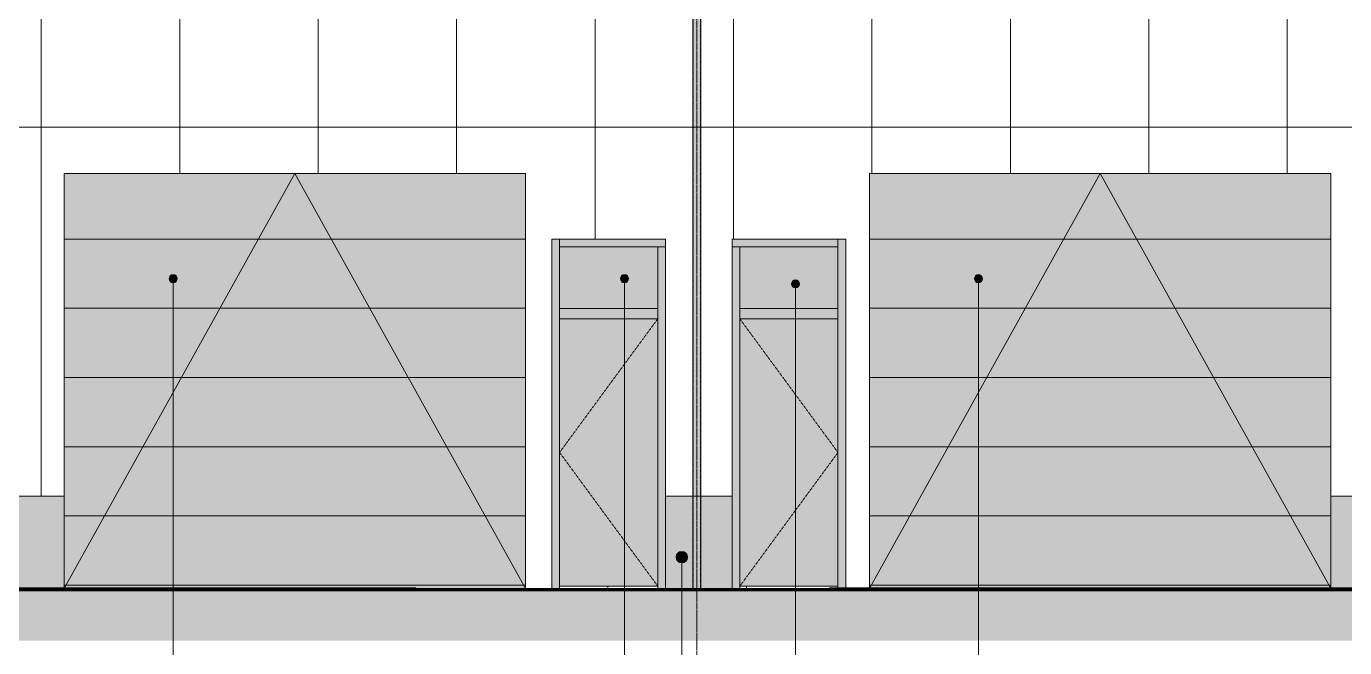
# Model space of a CAD drawing. Header units: millimetres. Extents: x 48682 to 485846, y -7071 to 11912.
# Drawn here: x 173212 to 184639, y -513 to 4876 of the extents above; entities that cross this region are included whole.
import ezdxf

# ---------------------------------------------------------------- set-up
doc = ezdxf.new("R2010")
doc.units = ezdxf.units.MM
for name, pattern in [('dash-dash-dot', [10.5, 3, -1.5, 3, -1.5, 0, -1.5]), ('Grid Line', [22.225, 12.7, -3.175, 3.175, -3.175]), ('Hidden', [4, 2, -2]), ('levels', [12, 10, -1, 0, -1])]:
    doc.linetypes.add(name, pattern=pattern)
for name, color, linetype, lineweight in [('A-AREA', 32, 'dash-dash-dot', 9), ('A-DETL', 90, 'Continuous', 13), ('A-DOOR', 31, 'Continuous', 18), ('A-DOOR-GLAZ', 31, 'Continuous', 13), ('A-FLOR-LEVL', 51, 'Continuous', 9), ('A-GLAZ', 151, 'Continuous', 18), ('A-GLAZ-CWMG', 51, 'Continuous', 13), ('A-WALL', 113, 'Continuous', 13), ('A-WALL-PATT', 111, 'Continuous', 13), ('C-TOPO', 7, 'Continuous', 13), ('G-ANNO-TEXT', 231, 'Continuous', 9), ('L-SITE', 91, 'Continuous', 13), ('S-COLS', 52, 'Continuous', 18), ('S-COLS-HDLN', 52, 'Hidden', 9), ('S-GRID', 1, 'Continuous', 9)]:
    doc.layers.add(name, color=color, linetype=linetype, lineweight=lineweight)

# ---------------------------------------------------------------- blocks, each defined once
blk = doc.blocks.new('300_28_ISR_kolom_buis - ø70x3_6 2-8360458-linkergebouw zuidoostgevel')
at = {"layer": 'S-COLS-HDLN', "linetype": 'Continuous', "lineweight": 18}
for points in [[(65792, 800), (65827, 800), (65827, 6850), (65798, 6850), (65797, 6795), (65792, 6795), (65792, 871)], [(65861, 800), (65862, 800), (65862, 6795), (65857, 6795), (65857, 6850), (65827, 6850), (65829, 800), (65861, 800)]]:
    blk.add_hatch(color=256, dxfattribs=at).paths.add_polyline_path(points, flags=0)
at = {"layer": 'A-DETL', "lineweight": 18}
for p, q in [((65792, 6850), (65792, 800)), ((65797, 6850), (65827, 6850)), ((65827, 6850), (65858, 6850)), ((65862, 800), (65862, 6850))]:
    blk.add_line(p, q, dxfattribs=at)
at = {"layer": 'S-COLS', "linetype": 'Hidden', "lineweight": 9}
for p, q in [((65796, 6850), (65796, 800)), ((65859, 6850), (65859, 800))]:
    blk.add_line(p, q, dxfattribs=at)
blk = doc.blocks.new('300_90_VAE_parkeerplek - 2500x5000-7977994-linkergebouw zuidoostgevel')
at = {"layer": 'L-SITE'}
for points in [[(60932, 2), (60932, 5), (60892, 5), (60892, 2)], [(61909, 0), (63392, 0), (63392, 2), (60892, 1), (60892, 0), (61501, 0)], [(62170, 2), (63352, 2), (63352, 5), (60932, 5), (60932, 2), (61909, 2)], [(63392, 2), (63392, 5), (63352, 5), (63352, 2)]]:
    blk.add_hatch(color=256, dxfattribs=at).paths.add_polyline_path(points, flags=0)
at = {"layer": 'A-DETL', "lineweight": 18}
for p, q in [((60892, 5), (60932, 5)), ((60892, 2), (60892, 5)), ((60932, 2), (60892, 2)), ((60892, 2), (63392, 2)), ((60892, 0), (60892, 2)), ((60932, 5), (63352, 5)), ((60932, 2), (60932, 5)), ((63352, 5), (63392, 5)), ((63352, 2), (63352, 5)), ((63392, 2), (63352, 2)), ((63392, 2), (63392, 5)), ((63392, 0), (63392, 2)), ((63392, 0), (60892, 0))]:
    blk.add_line(p, q, dxfattribs=at)
at = {"layer": 'L-SITE'}
for p, q in [((61838, 3), (61893, 3)), ((62002, 3), (61838, 3)), ((61893, 3), (62006, 3)), ((61893, 3), (62008, 3)), ((62009, 3), (61893, 3)), ((62068, 3), (62002, 3)), ((62006, 3), (62049, 3)), ((62008, 3), (62063, 3)), ((62058, 3), (62009, 3)), ((62049, 3), (62085, 3)), ((62077, 3), (62058, 3)), ((62063, 3), (62084, 3)), ((62098, 3), (62068, 3)), ((62091, 3), (62077, 3)), ((62084, 3), (62101, 3)), ((62085, 3), (62113, 3)), ((62101, 3), (62091, 3)), ((62122, 3), (62098, 3)), ((62101, 3), (62111, 3)), ((62109, 3), (62101, 3)), ((62113, 3), (62109, 3)), ((62111, 3), (62115, 3)), ((62113, 3), (62135, 3)), ((62115, 3), (62113, 3)), ((62142, 3), (62122, 3)), ((62135, 3), (62150, 3)), ((62157, 3), (62142, 3)), ((62150, 3), (62161, 3)), ((62167, 3), (62157, 3)), ((62161, 3), (62168, 3)), ((62170, 3), (62167, 3)), ((62168, 3), (62170, 3))]:
    blk.add_line(p, q, dxfattribs=at)
blk = doc.blocks.new('Rectangular Mullion - 32_rechts_67x100_vlak-8647158-linkergebouw zuidoostgevel')
at = {"layer": 'A-GLAZ-CWMG'}
blk.add_hatch(color=256, dxfattribs=at).paths.add_polyline_path([(66670, 2963), (67050, 2963), (67050, 3030), (66132, 3030), (66132, 2963), (66199, 2963)], flags=0)
for p, q in [((66132, 2963), (66132, 3030)), ((67050, 3030), (66132, 3030)), ((67050, 3030), (67050, 2963)), ((66132, 2963), (67050, 2963))]:
    blk.add_line(p, q, dxfattribs=at)
blk = doc.blocks.new('Rectangular Mullion - 32_rechts_67x100_vlak-8626312-linkergebouw zuidoostgevel')
at = {"layer": 'A-GLAZ-CWMG'}
blk.add_hatch(color=256, dxfattribs=at).paths.add_polyline_path([(67050, 5), (67117, 5), (67117, 2384), (67050, 2384), (67050, 20)], flags=0)
for p, q in [((67050, 2384), (67050, 5)), ((67117, 5), (67117, 2384))]:
    blk.add_line(p, q, dxfattribs=at)
blk = doc.blocks.new('Rectangular Mullion - 32_links_67x100_vlak-8625667-linkergebouw zuidoostgevel')
at = {"layer": 'A-GLAZ-CWMG'}
blk.add_hatch(color=256, dxfattribs=at).paths.add_polyline_path([(66141, 2384), (66199, 2384), (66199, 2963), (66132, 2963), (66132, 2384)], flags=0)
for p, q in [((66132, 2963), (66199, 2963)), ((66132, 2384), (66132, 2963)), ((66199, 2963), (66199, 2384))]:
    blk.add_line(p, q, dxfattribs=at)
blk = doc.blocks.new('32_DO_deur - enkele deur-8647178-linkergebouw zuidoostgevel')
at = {"layer": 'A-DOOR'}
blk.add_hatch(color=256, dxfattribs=at).paths.add_polyline_path([(66199, 20), (67050, 20), (67050, 2339), (66199, 2339), (66199, 136)], flags=0)
at = {"layer": 'A-DOOR', "lineweight": 9}
blk.add_line((67050, 20), (66199, 20), dxfattribs=at)
at = {"layer": 'A-GLAZ', "linetype": 'Hidden', "lineweight": 13}
for p, q in [((66199, 2339), (67050, 1180)), ((67050, 1180), (66199, 20))]:
    blk.add_line(p, q, dxfattribs=at)
blk = doc.blocks.new('Rectangular Mullion - 32_rechts_67x100_vlak-8625681-linkergebouw zuidoostgevel')
at = {"layer": 'A-GLAZ-CWMG'}
blk.add_hatch(color=256, dxfattribs=at).paths.add_polyline_path([(67050, 2384), (67117, 2384), (67117, 3030), (67050, 3030), (67050, 2429)], flags=0)
for p, q in [((67050, 3030), (67117, 3030)), ((67050, 3030), (67050, 2384)), ((67117, 2384), (67117, 3030))]:
    blk.add_line(p, q, dxfattribs=at)
blk = doc.blocks.new('Rectangular Mullion - 32_links_67x100_vlak-8626313-linkergebouw zuidoostgevel')
at = {"layer": 'A-GLAZ-CWMG'}
blk.add_hatch(color=256, dxfattribs=at).paths.add_polyline_path([(66132, 0), (66199, 0), (66199, 2384), (66132, 2384), (66132, 136)], flags=0)
for p, q in [((66132, 800), (66132, 2384)), ((66199, 2384), (66199, 0)), ((66199, 0), (66132, 0))]:
    blk.add_line(p, q, dxfattribs=at)
blk = doc.blocks.new('Rectangular Mullion - 32_tussen_90x100-8647159-linkergebouw zuidoostgevel')
at = {"layer": 'A-GLAZ-CWMG'}
blk.add_hatch(color=256, dxfattribs=at).paths.add_polyline_path([(67050, 2339), (67050, 2429), (66199, 2429), (66199, 2339), (66935, 2339)], flags=0)
for p, q in [((66199, 2339), (66199, 2429)), ((67050, 2429), (66199, 2429)), ((67050, 2429), (67050, 2339)), ((66199, 2339), (67050, 2339))]:
    blk.add_line(p, q, dxfattribs=at)
blk = doc.blocks.new('32_DO_glas - 01-8647199-linkergebouw zuidoostgevel')
at = {"layer": 'A-DOOR-GLAZ'}
blk.add_hatch(color=256, dxfattribs=at).paths.add_polyline_path([(66478, 2429), (67050, 2429), (67050, 2963), (66199, 2963), (66199, 2429)], flags=0)
blk = doc.blocks.new('300_28_ISR_kolom_buis - ø70x3_6 2-8715042-linkergebouw zuidoostgevel')
at = {"layer": 'S-COLS-HDLN', "linetype": 'Continuous', "lineweight": 18}
for points in [[(65792, 0), (65827, 0), (65827, 800), (65792, 800), (65792, 62)], [(65862, 0), (65862, 800), (65827, 800), (65827, 0), (65861, 0)]]:
    blk.add_hatch(color=256, dxfattribs=at).paths.add_polyline_path(points, flags=0)
at = {"layer": 'A-DETL', "lineweight": 18}
for p, q in [((65792, 800), (65792, 0)), ((65792, 800), (65827, 800)), ((65827, 800), (65862, 800)), ((65862, 0), (65862, 800)), ((65827, 0), (65792, 0)), ((65862, 0), (65827, 0))]:
    blk.add_line(p, q, dxfattribs=at)
at = {"layer": 'S-COLS', "linetype": 'Hidden', "lineweight": 9}
for p, q in [((65796, 800), (65796, 0)), ((65859, 800), (65859, 0))]:
    blk.add_line(p, q, dxfattribs=at)
blk = doc.blocks.new('300_31_VAE_OH_deur_glas_4x2laags - OH deur breedte 4000mmx2700mm-8718812-linkergebouw zuidoostgevel')
at = {"layer": 'A-DOOR'}
for points in [[(62729, 3030), (64342, 3030), (64342, 3600), (60342, 3600), (60342, 3030), (61909, 3030)], [(62784, 1830), (64342, 1830), (64342, 2430), (60342, 2430), (60342, 1830), (61909, 1830)], [(61909, 1230), (64342, 1230), (64342, 1830), (60342, 1830), (60342, 1230)], [(60851, 630), (64342, 630), (64342, 1230), (60342, 1230), (60342, 630)], [(61909, 30), (64342, 30), (64342, 630), (60342, 630), (60342, 30), (60851, 30)], [(60327, -10), (64357, -10), (64357, 0), (64342, 0), (64342, 30), (60342, 30), (60342, 5), (63392, 5), (63392, 0), (60327, 0), (60327, -6)]]:
    blk.add_hatch(color=256, dxfattribs=at).paths.add_polyline_path(points, flags=0)
h = blk.add_hatch(color=256, dxfattribs=at)
h.paths.add_polyline_path([(60242, 0), (60202, 0), (60204, -3), (60206, -4), (60234, -4)], flags=0)
h.paths.add_polyline_path([(60242, -10), (60242, 0), (60239, -10)], flags=0)
h.paths.add_polyline_path([(60238, -7), (60242, 0), (60236, -5), (60238, -6)], flags=0)
h = blk.add_hatch(color=256, dxfattribs=at)
h.paths.add_polyline_path([(64424, -10), (64442, -10), (64442, 0), (64357, 0), (64357, -10), (64424, -10)], flags=0)
h.paths.add_polyline_path([(60327, -10), (60327, 0), (60242, 0), (60242, -10), (60321, -10)], flags=0)
h = blk.add_hatch(color=256, dxfattribs=at)
h.paths.add_polyline_path([(64442, 0), (64450, -4), (64480, -3), (64482, 0), (64446, 0)], flags=0)
h.paths.add_polyline_path([(64446, -10), (64446, -10), (64446, -8), (64442, 0), (64442, -10)], flags=0)
h.paths.add_polyline_path([(64447, -7), (64448, -5), (64449, -4), (64442, 0), (64446, -7)], flags=0)
at = {"layer": 'A-DOOR-GLAZ', "lineweight": 18}
blk.add_hatch(color=256, dxfattribs=at).paths.add_polyline_path([(64342, 2430), (64342, 3030), (60342, 3030), (60342, 2430), (64025, 2430)], flags=0)
at = {"layer": 'A-DOOR', "lineweight": 13}
for p, q in [((62342, 3600), (60345, 5)), ((62342, 3600), (64342, 0)), ((60342, 3030), (64342, 3030)), ((64342, 2430), (60342, 2430)), ((64342, 1830), (60342, 1830)), ((60342, 1830), (64342, 1830)), ((60342, 1230), (64342, 1230)), ((64342, 1230), (60342, 1230)), ((64342, 630), (60342, 630)), ((60342, 630), (64342, 630)), ((60342, 30), (64342, 30)), ((60342, 30), (64342, 30)), ((60327, -10), (60327, 0)), ((64357, -3), (60327, -3)), ((64357, 0), (64357, -10))]:
    blk.add_line(p, q, dxfattribs=at)
at = {"layer": 'A-DOOR', "lineweight": 9}
for p, q in [((60234, -4), (60206, -4)), ((60238, -8), (60238, -10)), ((60242, -10), (60242, 0)), ((64442, 0), (64442, -10)), ((64446, -10), (64446, -8)), ((64450, -4), (64478, -4))]:
    blk.add_line(p, q, dxfattribs=at)
for centre, start, end in [((60206, 0), 180, 270), ((60234, -8), 0, 90), ((64450, -8), 90, 180), ((64478, 0), 270, 360)]:
    blk.add_arc(centre, 4, start, end, dxfattribs=at)
for points in [[(60204, -3), (60204, -3), (60203, -3), (60203, -2), (60203, -2), (60203, -2), (60203, -1), (60203, -1)], [(64481, -3), (64481, -3), (64481, -3), (64482, -2), (64482, -2), (64482, -2), (64482, -1), (64482, -1)]]:
    blk.add_open_spline(points, degree=3, knots=[0.5, 0.5, 0.5, 0.5, 0.5416667, 0.5833333, 0.6666667, 0.75, 0.8333333, 0.8333333, 0.8333333, 0.8333333], dxfattribs=at)
for points in [[(60235, -4), (60235, -4), (60235, -4), (60234, -4)], [(60238, -8), (60238, -8), (60238, -7), (60238, -7)], [(64446, -8), (64446, -8), (64446, -7), (64447, -7)], [(64449, -4), (64450, -4), (64450, -4), (64450, -4)]]:
    blk.add_open_spline(points, degree=3, dxfattribs=at)
at = {"layer": 'A-DOOR-GLAZ'}
for p, q in [((64342, 3030), (60342, 3030)), ((60342, 2430), (64342, 2430))]:
    blk.add_line(p, q, dxfattribs=at)
blk = doc.blocks.new('300_31_VAE_OH_deur_glas_4x2laags - OH deur breedte 4000mmx2700mm-8704325-linkergebouw zuidoostgevel')
at = {"layer": 'A-DOOR'}
for points in [[(88933, 3030), (88933, 3600), (84933, 3600), (84933, 3030), (88892, 3030)], [(88892, 1830), (88933, 1830), (88933, 2430), (84933, 2430), (84933, 1830), (88362, 1830)], [(88362, 1230), (88933, 1230), (88933, 1830), (84933, 1830), (84933, 1230), (87304, 1230)], [(88362, 630), (88933, 630), (88933, 1230), (84933, 1230), (84933, 630), (87304, 630)], [(88362, 30), (88933, 30), (88933, 630), (84933, 630), (84933, 30), (87304, 30)]]:
    blk.add_hatch(color=256, dxfattribs=at).paths.add_polyline_path(points, flags=0)
h = blk.add_hatch(color=256, dxfattribs=at)
h.paths.add_polyline_path([(84918, -10), (88948, -10), (88948, 0), (84918, 0), (84918, -6)], flags=0)
h.paths.add_polyline_path([(87762, 5), (88933, 6), (88933, 30), (84933, 30), (84933, 5), (87304, 5)], flags=0)
h = blk.add_hatch(color=256, dxfattribs=at)
h.paths.add_polyline_path([(84858, 0), (84818, 0), (84820, -3), (84822, -4), (84851, -3), (84856, -1)], flags=0)
h.paths.add_polyline_path([(84854, -10), (84858, -10), (84858, 0), (84854, -10)], flags=0)
h.paths.add_polyline_path([(84854, -7), (84856, -1), (84852, -5), (84853, -6)], flags=0)
h = blk.add_hatch(color=256, dxfattribs=at)
h.paths.add_polyline_path([(84918, -10), (84918, 0), (84858, 0), (84858, -10), (84883, -10)], flags=0)
h.paths.add_polyline_path([(88948, -10), (89008, -10), (89008, 0), (88948, 0), (88948, -6)], flags=0)
h = blk.add_hatch(color=256, dxfattribs=at)
h.paths.add_polyline_path([(89008, 0), (89016, -4), (89046, -3), (89048, 0), (89009, 0)], flags=0)
h.paths.add_polyline_path([(89012, -10), (89012, -8), (89008, 0), (89008, -10), (89011, -10)], flags=0)
h.paths.add_polyline_path([(89012, -7), (89014, -5), (89014, -4), (89008, 0), (89012, -7)], flags=0)
at = {"layer": 'A-DOOR-GLAZ', "lineweight": 18}
blk.add_hatch(color=256, dxfattribs=at).paths.add_polyline_path([(88362, 2430), (88933, 2430), (88933, 3030), (84933, 3030), (84933, 2430), (87304, 2430)], flags=0)
at = {"layer": 'A-DOOR', "lineweight": 13}
for p, q in [((86933, 3600), (84936, 5)), ((86933, 3600), (88930, 5)), ((84933, 3030), (88933, 3030)), ((88933, 2430), (84933, 2430)), ((88933, 1830), (84933, 1830)), ((84933, 1830), (88933, 1830)), ((84933, 1230), (88933, 1230)), ((88933, 1230), (84933, 1230)), ((88933, 630), (84933, 630)), ((84933, 630), (88933, 630)), ((84933, 30), (88933, 30)), ((84933, 30), (88933, 30)), ((84918, -10), (84918, 0)), ((88948, -3), (84918, -3)), ((88948, 0), (88948, -10))]:
    blk.add_line(p, q, dxfattribs=at)
at = {"layer": 'A-DOOR', "lineweight": 9}
for p, q in [((84850, -4), (84822, -4)), ((84854, -8), (84854, -10)), ((84858, -10), (84858, 0)), ((89008, 0), (89008, -10)), ((89012, -10), (89012, -8)), ((89016, -4), (89044, -4))]:
    blk.add_line(p, q, dxfattribs=at)
for centre, start, end in [((84822, 0), 180, 270), ((84850, -8), 0, 90), ((89016, -8), 90, 180), ((89044, 0), 270, 360)]:
    blk.add_arc(centre, 4, start, end, dxfattribs=at)
for points in [[(84819, -3), (84819, -3), (84819, -3), (84819, -2), (84818, -2), (84818, -2), (84818, -1), (84818, -1)], [(89047, -3), (89047, -3), (89047, -3), (89047, -2), (89047, -2), (89047, -2), (89048, -1), (89048, -1)]]:
    blk.add_open_spline(points, degree=3, knots=[0.5, 0.5, 0.5, 0.5, 0.5416667, 0.5833333, 0.6666667, 0.75, 0.8333333, 0.8333333, 0.8333333, 0.8333333], dxfattribs=at)
for points in [[(84851, -4), (84850, -4), (84850, -4), (84850, -4)], [(84854, -8), (84854, -8), (84854, -7), (84854, -7)], [(89012, -8), (89012, -8), (89012, -7), (89012, -7)], [(89015, -4), (89015, -4), (89015, -4), (89016, -4)]]:
    blk.add_open_spline(points, degree=3, dxfattribs=at)
at = {"layer": 'A-DOOR-GLAZ'}
for p, q in [((88933, 3030), (84933, 3030)), ((84933, 2430), (88933, 2430))]:
    blk.add_line(p, q, dxfattribs=at)
blk = doc.blocks.new('Rectangular Mullion - 32_rechts_67x100_vlak-V22-linkergebouw zuidoostgevel')
at = {"layer": 'A-GLAZ-CWMG'}
blk.add_hatch(color=256, dxfattribs=at).paths.add_polyline_path([(64702, 2963), (65555, 2963), (65555, 3030), (64637, 3030), (64637, 2963)], flags=0)
for p, q in [((64637, 2963), (64637, 3030)), ((65555, 2963), (64637, 2963))]:
    blk.add_line(p, q, dxfattribs=at)
blk = doc.blocks.new('Rectangular Mullion - 32_rechts_67x100_vlak-V23-linkergebouw zuidoostgevel')
at = {"layer": 'A-GLAZ-CWMG'}
blk.add_hatch(color=256, dxfattribs=at).paths.add_polyline_path([(64637, 0), (64637, 2384), (64570, 2384), (64570, 0)], flags=0)
for p, q in [((64637, 2384), (64637, 0)), ((64637, 0), (64570, 0))]:
    blk.add_line(p, q, dxfattribs=at)
blk = doc.blocks.new('Rectangular Mullion - 32_links_67x100_vlak-V24-linkergebouw zuidoostgevel')
at = {"layer": 'A-GLAZ-CWMG'}
blk.add_hatch(color=256, dxfattribs=at).paths.add_polyline_path([(65488, 2384), (65555, 2384), (65554, 2963), (65488, 2963), (65488, 2429)], flags=0)
for q in [(65555, 2963), (65488, 2384)]:
    blk.add_line((65488, 2963), q, dxfattribs=at)
blk = doc.blocks.new('32_DO_deur - enkele deur-8656604-linkergebouw zuidoostgevel')
at = {"layer": 'A-DOOR'}
blk.add_hatch(color=256, dxfattribs=at).paths.add_polyline_path([(65083, 20), (65488, 20), (65488, 2339), (64637, 2339), (64637, 20)], flags=0)
at = {"layer": 'A-DOOR', "lineweight": 9}
blk.add_line((65488, 20), (64637, 20), dxfattribs=at)
at = {"layer": 'A-GLAZ', "linetype": 'Hidden', "lineweight": 13}
for p, q in [((65488, 2339), (64637, 1180)), ((64637, 1180), (65488, 20))]:
    blk.add_line(p, q, dxfattribs=at)
blk = doc.blocks.new('Rectangular Mullion - 32_rechts_67x100_vlak-8656631-linkergebouw zuidoostgevel')
at = {"layer": 'A-GLAZ-CWMG'}
blk.add_hatch(color=256, dxfattribs=at).paths.add_polyline_path([(64637, 2384), (64637, 3030), (64570, 3030), (64570, 2384)], flags=0)
blk.add_line((64637, 3030), (64637, 2384), dxfattribs=at)
blk = doc.blocks.new('Rectangular Mullion - 32_links_67x100_vlak-8656632-linkergebouw zuidoostgevel')
at = {"layer": 'A-GLAZ-CWMG'}
blk.add_hatch(color=256, dxfattribs=at).paths.add_polyline_path([(65555, 0), (65555, 2384), (65488, 2384), (65488, 0)], flags=0)
for p in [(65488, 2384), (65555, 0)]:
    blk.add_line(p, (65488, 0), dxfattribs=at)
blk = doc.blocks.new('Rectangular Mullion - 32_tussen_90x100-8656585-linkergebouw zuidoostgevel')
at = {"layer": 'A-GLAZ-CWMG'}
blk.add_hatch(color=256, dxfattribs=at).paths.add_polyline_path([(65488, 2339), (65488, 2429), (64637, 2429), (64637, 2339), (65083, 2339)], flags=0)
for p, q in [((64637, 2339), (64637, 2429)), ((64637, 2429), (65488, 2429)), ((65488, 2429), (65488, 2339)), ((65488, 2339), (64637, 2339))]:
    blk.add_line(p, q, dxfattribs=at)
blk = doc.blocks.new('32_DO_glas - 01-8656630-linkergebouw zuidoostgevel')
at = {"layer": 'A-DOOR-GLAZ'}
blk.add_hatch(color=256, dxfattribs=at).paths.add_polyline_path([(65488, 2429), (65488, 2963), (64637, 2963), (64637, 2429), (65312, 2429)], flags=0)

msp = doc.modelspace()

# ---------------------------------------------------------------- hatches: boundary and pattern name
at = {"layer": 'A-WALL'}
h = msp.add_hatch(color=256, dxfattribs=at)
h.paths.add_polyline_path([(203323.2, 0), (203589.7, 0), (203589.7, 800), (203323.2, 800), (203323.2, 20)], flags=0)
h.paths.add_polyline_path([(216227.1, 0), (216227.1, 800), (215959.7, 800), (215959.7, 0), (216109.3, 0)], flags=0)
h.paths.add_polyline_path([(215889.7, 0), (215889.7, 800), (215621.6, 800), (215621.6, 0), (215844.8, 0)], flags=0)
h.paths.add_polyline_path([(203927.1, 0), (203927.1, 800), (203659.7, 800), (203659.7, 0), (203676, 0)], flags=0)
h.paths.add_polyline_path([(170721.7, 0), (171589.7, 0), (171589.7, 800), (170721.7, 800), (170721.7, 135.7)], flags=0)
h.paths.add_polyline_path([(227554.4, 0), (228174.7, 0), (228174.7, 800), (227554.4, 800), (227554.4, 30)], flags=0)
h.paths.add_polyline_path([(178751.7, 0), (178989.7, 0), (178989.7, 800), (178751.7, 800), (178751.7, 20)], flags=0)
h.paths.add_polyline_path([(191627.1, 0), (191627.1, 800), (191359.7, 800), (191359.7, 0), (191507.2, 0)], flags=0)
h.paths.add_polyline_path([(179059.7, 0), (179329.6, 0), (179329.6, 800), (179059.7, 800), (179059.7, 62.2)], flags=0)
h.paths.add_polyline_path([(191289.7, 0), (191289.7, 800), (191016.1, 800), (191016.1, 0), (191242.7, 0)], flags=0)
h.paths.add_polyline_path([(228314.7, 0), (228414.7, 0), (228414.7, 800), (228244.7, 800), (228244.7, 0), (228278, 0)], flags=0)
h.paths.add_polyline_path([(185422.9, 5), (185830, 5), (185830, 800), (185209.7, 800), (185209.7, 5), (185290.6, 5)], flags=0)
h.paths.add_polyline_path([(221419.4, 5), (222039.7, 5), (222039.7, 800), (221419.4, 800), (221419.4, 30)], flags=0)
h.paths.add_polyline_path([(166487.7, 5), (167721.7, 5), (167721.7, 800), (166487.7, 800), (166487.7, 290)], flags=0)
h.paths.add_polyline_path([(184629.3, 5), (185139.7, 5), (185139.7, 800), (184519.4, 800), (184519.4, 5), (184534.4, 5)], flags=0)
h.paths.add_polyline_path([(196819.2, 5), (197439.7, 5), (197439.7, 800), (196819.2, 800), (196819.2, 30)], flags=0)
h.paths.add_polyline_path([(197509.7, 5), (198130, 5), (198130, 800), (197509.7, 800), (197509.7, 62.2)], flags=0)
h.paths.add_polyline_path([(173539.7, 5), (173539.7, 800), (171659.7, 800), (171659.7, 5), (173524.7, 5)], flags=0)
h.paths.add_polyline_path([(209134.4, 5), (209739.7, 5), (209739.7, 800), (209119.4, 800), (209119.4, 5), (209127.5, 5)], flags=0)
h.paths.add_polyline_path([(209809.7, 5), (210430, 5), (210430, 800), (209809.7, 800), (209809.7, 62.2)], flags=0)
h.paths.add_polyline_path([(222377.1, 5), (222377.1, 800), (222109.7, 800), (222109.7, 5), (222193.7, 5)], flags=0)
at = {"layer": 'A-WALL-PATT', "lineweight": 9}
h = msp.add_hatch(dxfattribs=at)
h.set_pattern_fill('FP_2', color=256, style=0, pattern_type=2)
h.set_pattern_definition([(90, (53340.5, 0), (-1200, 7e-14), [])])
h.paths.add_polyline_path([(166587.7, -10), (167721.7, -10), (167721.7, 0), (166587.7, 0)], flags=0)
h.paths.add_polyline_path([(170741, -10), (171324.7, -10), (171324.7, 0), (170721.7, 0), (170721.7, -10)], flags=0)
h.paths.add_polyline_path([(177554.7, 0), (177767.5, 0), (177767.5, 3030), (178751.7, 3030), (178751.7, 800), (178989.7, 800), (178989.7, 6795), (171659.7, 6795), (171659.7, 800), (173539.7, 800), (173539.7, 3600), (177539.7, 3600), (177539.7, 0)], flags=0)
h.paths.add_polyline_path([(214522.1, 5), (214637.2, 5), (214637.2, 3030), (215621.6, 3030), (215621.6, 800), (215889.7, 800), (215889.7, 6795), (209809.7, 6795), (209809.7, 800), (210430, 800), (210430, 3600), (214430, 3600), (214430.3, 5), (214445, 5)], flags=0)
h.paths.add_polyline_path([(217419.4, 5), (217419.4, 3600), (221419.4, 3600), (221419.4, 800), (222039.7, 800), (222039.7, 6795), (215959.7, 6795), (215959.7, 800), (216227.1, 800), (216227.1, 3030), (217211.3, 3030), (217211.3, 5), (217419, 5)], flags=0)
h.paths.add_polyline_path([(223554.4, 5), (223554.4, 3600), (227554.4, 3600), (227554.4, 800), (228174.7, 800), (228174.7, 6795), (222109.7, 6794.6), (222109.7, 800), (222377.1, 800), (222377.1, 3030), (223361.3, 3030), (223361.3, 5), (223554, 5)], flags=0)
h.paths.add_polyline_path([(204998.7, 5), (205119.4, 5), (205119.4, 3600), (209119.4, 3600), (209119.4, 800), (209739.7, 800), (209739.7, 6795), (203659.7, 6795), (203659.7, 800), (203927.1, 800), (203927.1, 3030), (204911.3, 3030), (204911.3, 5)], flags=0)
h.paths.add_polyline_path([(192611.3, 5), (192819.2, 5), (192819.2, 3600), (196819.2, 3600), (196819.2, 800), (197439.7, 800), (197439.7, 6795), (191359.7, 6795), (191359.7, 800), (191627.1, 800), (191627.1, 3030), (192611.3, 3030), (192611.3, 135.7)], flags=0)
h.paths.add_polyline_path([(190031.8, 5), (190031.8, 3030), (191016.1, 3030), (191016.1, 800), (191289.7, 800), (191289.7, 6795), (185209.7, 6795), (185209.7, 800), (185830, 800), (185830, 3600), (189830, 3600), (189830.3, 5), (189920, 5)], flags=0)
h.paths.add_polyline_path([(202145, 5), (202339.2, 5), (202339.2, 3030), (203323.2, 3030), (203323.2, 800), (203589.7, 800), (203589.7, 6795), (197509.7, 6795), (197509.7, 800), (198130, 800), (198130, 3600), (202130, 3600), (202130.3, 5)], flags=0)
h.paths.add_polyline_path([(180519.4, 5), (180519.4, 3600), (184519.4, 3600), (184519.4, 800), (185139.7, 800), (185139.7, 6795), (179059.7, 6795), (179059.7, 800), (179329.6, 800), (179329.6, 3030), (180313.9, 3030), (180313.9, 5), (180519, 5)], flags=0)
h.paths.add_polyline_path([(171589.7, 800), (171589.7, 6795), (166587.7, 6795), (166587.7, 800), (167721.7, 800), (167721.7, 3600), (170721.7, 3600), (170721.7, 800), (171534.6, 800)], flags=0)
h.paths.add_polyline_path([(228278, 800), (228314.7, 800), (228314.7, 6795), (228244.7, 6795), (228244.7, 800)], flags=0)
h.paths.add_polyline_path([(177883.5, 5000), (173539.7, 5000), (173539.7, 6350), (178759.7, 6350), (178759.7, 5000), (178015.8, 5000)], flags=0)
h.paths.add_polyline_path([(191771.8, 5000), (191627.1, 5000), (191627.1, 6350), (196841.7, 6350), (196841.7, 5000), (192036.3, 5000)], flags=0)
h.paths.add_polyline_path([(215580.2, 5000), (210407.7, 5000), (210407.7, 6350), (215622.2, 6350), (215622.2, 5000)], flags=0)
h.paths.add_polyline_path([(190978.2, 5000), (185807.7, 5000), (185807.7, 6350), (191022.2, 6350), (191022.2, 5000)], flags=0)
h.paths.add_polyline_path([(209141.7, 5000), (203927.1, 5000), (203927.1, 6350), (209141.7, 6350), (209141.7, 5427)], flags=0)
h.paths.add_polyline_path([(198107.7, 5000), (198107.7, 6350), (203322.2, 6350), (203322.2, 5000), (198385.2, 5000)], flags=0)
h.paths.add_polyline_path([(217874.7, 5000), (216227.1, 5000), (216227.1, 6350), (221441.7, 6350), (221441.7, 5000), (220275.2, 5000)], flags=0)
h.paths.add_polyline_path([(179603, 5000), (179327.1, 5000), (179327.1, 6350), (184541.7, 6350), (184541.7, 5000), (179867.6, 5000)], flags=0)
h.paths.add_polyline_path([(222377.1, 5000), (222377.1, 6350), (227591.7, 6350), (227591.7, 5000), (222458.2, 5000)], flags=0)
h.paths.add_polyline_path([(170718.7, 5000), (167721.7, 5000), (167721.7, 6350), (170718.7, 6350), (170718.7, 5059.5)], flags=0)
h.paths.add_polyline_path([(228082.1, 6667.2), (227942.3, 6667.2), (227942.3, 6687.2), (228102.3, 6687.2), (228102.3, 6667.2), (228087.3, 6667.2)], flags=0)
h.paths.add_polyline_path([(215657.3, 6667.2), (215657.3, 6687.2), (215817.3, 6687.2), (215817.3, 6667.2), (215672.3, 6667.2)], flags=0)
h.paths.add_polyline_path([(203411.5, 6667.2), (203357.3, 6667.2), (203357.3, 6687.2), (203517.3, 6687.2), (203517.3, 6667.2), (203502.3, 6667.2)], flags=0)
h.paths.add_polyline_path([(191202.3, 6667.2), (191057.3, 6667.2), (191057.3, 6687.2), (191217.3, 6687.2), (191217.3, 6667.2)], flags=0)
h.paths.add_polyline_path([(178757.3, 6667.2), (178757.3, 6687.2), (178917.3, 6687.2), (178917.3, 6667.2), (178772.3, 6667.2)], flags=0)
h = msp.add_hatch(dxfattribs=at)
h.set_pattern_fill('FP_1', color=256, style=0, pattern_type=2)
h.set_pattern_definition([(90, (49852.5, 0), (-1200, 7e-14), [])])
h.paths.add_polyline_path([(190174.7, 0), (190949.1, 0), (190949.1, 20), (190098.8, 20), (190098.8, 5), (190174.7, 5), (190174.7, 2)], flags=0)
h.paths.add_polyline_path([(214774.7, 0), (215554.6, 0), (215554.6, 20), (214704.2, 20), (214704.2, 5), (214774.7, 5), (214774.7, 2)], flags=0)
h.paths.add_polyline_path([(203256.2, 0), (203256.2, 20), (202406.2, 20), (202406.2, 5), (202474.7, 5), (202474.7, 0), (203146.9, 0)], flags=0)
h.paths.add_polyline_path([(204774.7, 0), (204774.7, 5), (204844.3, 5), (204844.3, 20), (203994.1, 20), (203994.1, 0), (204734.2, 0)], flags=0)
h.paths.add_polyline_path([(191694.1, 0), (192474.7, 0), (192474.7, 5), (192544.3, 5), (192544.3, 20), (191694.1, 20)], flags=0)
h.paths.add_polyline_path([(180174.7, 0), (180174.7, 5), (180246.9, 5), (180246.9, 20), (179396.6, 20), (179396.6, 0)], flags=0)
h.paths.add_polyline_path([(216294.1, 0), (217074.7, 0), (217074.7, 5), (217144.3, 5), (217144.3, 20), (216294.1, 20)], flags=0)
h.paths.add_polyline_path([(178280.3, 0), (178684.7, 0), (178684.7, 20), (177834.5, 20), (177834.5, 0)], flags=0)
h.paths.add_polyline_path([(165528.8, 5), (165648.8, 5), (165648.8, 20), (164798.8, 20), (164798.8, 5), (165521.2, 5)], flags=0)
h.paths.add_polyline_path([(222444.1, 5), (223294.3, 5), (223294.3, 20), (222444.1, 20)], flags=0)
h.paths.add_polyline_path([(203256.2, 2339.2), (203256.2, 2339.2), (203256.2, 2384.2)], flags=0)
h.paths.add_polyline_path([(214600, 5107), (214664.7, 5107), (214664.7, 6243), (214600, 6243), (214600, 5133)], flags=0)
at = {"layer": 'C-TOPO'}
msp.add_hatch(color=256, dxfattribs=at).paths.add_polyline_path([(162408.1, -452.3), (230129.8, -452.3), (230129.8, -10), (162408.1, -10)], flags=0)
at = {"layer": 'G-ANNO-TEXT'}
h = msp.add_hatch(color=250, dxfattribs=at)
edge = h.paths.add_edge_path(flags=0)
edge.add_arc((174484.8, 2686.9), 35, 0, 360)
h = msp.add_hatch(color=250, dxfattribs=at)
edge = h.paths.add_edge_path(flags=0)
edge.add_arc((178396.8, 2686.9), 35, 0, 360)
h = msp.add_hatch(color=250, dxfattribs=at)
edge = h.paths.add_edge_path(flags=0)
edge.add_arc((179878.8, 2641.6), 35, 0, 360)
h = msp.add_hatch(color=250, dxfattribs=at)
edge = h.paths.add_edge_path(flags=0)
edge.add_arc((181464.5, 2686.9), 35, 0, 360)
h = msp.add_hatch(color=250, dxfattribs=at)
edge = h.paths.add_edge_path(flags=0)
edge.add_arc((178893.3, 272), 50, 0, 360)

# ---------------------------------------------------------------- linework, layer by layer
at = {"layer": 'A-AREA'}
msp.add_line((171659.7, 4000), (178989.7, 4000), dxfattribs=at)
at = {"layer": 'A-DETL', "lineweight": 18}
for p, q in [((173539.7, 5), (173539.7, 3600)), ((173539.7, 3600), (177539.7, 3600)), ((177539.7, 3600), (177539.7, 0)), ((180519.4, 5), (180519.4, 3600)), ((180519.4, 3600), (184519.4, 3600)), ((184519.4, 3600), (184519.4, 5)), ((177767.5, 0), (177767.5, 3030)), ((177767.5, 3030), (178751.7, 3030)), ((178751.7, 3030), (178751.7, 0)), ((179329.6, 0), (179329.6, 3030)), ((179329.6, 3030), (180313.9, 3030)), ((180313.9, 3030), (180313.9, 5)), ((173539.7, 800), (171659.7, 800)), ((178989.7, 800), (178751.7, 800)), ((179329.6, 800), (179059.7, 800)), ((185139.7, 800), (184519.4, 800)), ((177539.7, 0), (177767.5, 0)), ((177834.5, 0), (178684.7, 0)), ((178751.7, 0), (178989.7, 0)), ((179059.7, 0), (179329.6, 0)), ((179396.6, 0), (180174.7, 0))]:
    msp.add_line(p, q, dxfattribs=at)
at = {"layer": 'A-FLOR-LEVL', "linetype": 'levels'}
for p, q in [((162337.6, 4000), (230952.8, 4000)), ((162337.6, 0), (230952.8, 0))]:
    msp.add_line(p, q, dxfattribs=at)
at = {"layer": 'C-TOPO', "lineweight": 100}
msp.add_line((162408.1, -10), (230129.8, -10), dxfattribs=at)
at = {"layer": 'C-TOPO'}
msp.add_line((162408.1, -10), (230129.8, -10), dxfattribs=at)
at = {"layer": 'G-ANNO-TEXT', "color": 250}
for p, q in [((174484.8, 2686.9), (174484.8, -2788.9)), ((178396.8, 2686.9), (178396.8, -2788.9)), ((179878.8, 2641.6), (179878.8, -2788.9)), ((181464.5, 2686.9), (181464.5, -2788.9)), ((178893.3, 272), (178896.2, -6299.1))]:
    msp.add_line(p, q, dxfattribs=at)
for centre, radius in [((174484.8, 2686.9), 35), ((178396.8, 2686.9), 35), ((179878.8, 2641.6), 35), ((181464.5, 2686.9), 35), ((178893.3, 272), 50)]:
    msp.add_circle(centre, radius, dxfattribs=at)
at = {"layer": 'S-GRID', "linetype": 'Grid Line', "lineweight": 18}
msp.add_line((179024.7, -1444.1), (179024.7, 8924.7), dxfattribs=at)

# ---------------------------------------------------------------- block references
at = {"layer": 'A-DOOR'}
for name, p in [('300_31_VAE_OH_deur_glas_4x2laags - OH deur breedte 4000mmx2700mm-8718812-linkergebouw zuidoostgevel', (113197.2, 0)), ('300_31_VAE_OH_deur_glas_4x2laags - OH deur breedte 4000mmx2700mm-8704325-linkergebouw zuidoostgevel', (95586.6, 0)), ('32_DO_glas - 01-8656630-linkergebouw zuidoostgevel', (113197.2, 0)), ('32_DO_glas - 01-8647199-linkergebouw zuidoostgevel', (113197.2, 0)), ('32_DO_deur - enkele deur-8656604-linkergebouw zuidoostgevel', (113197.2, 0)), ('32_DO_deur - enkele deur-8647178-linkergebouw zuidoostgevel', (113197.2, 0))]:
    msp.add_blockref(name, p, dxfattribs=at)
at = {"layer": 'A-GLAZ-CWMG'}
for name in ['Rectangular Mullion - 32_rechts_67x100_vlak-8656631-linkergebouw zuidoostgevel', 'Rectangular Mullion - 32_rechts_67x100_vlak-V22-linkergebouw zuidoostgevel', 'Rectangular Mullion - 32_rechts_67x100_vlak-8647158-linkergebouw zuidoostgevel', 'Rectangular Mullion - 32_rechts_67x100_vlak-8625681-linkergebouw zuidoostgevel', 'Rectangular Mullion - 32_links_67x100_vlak-V24-linkergebouw zuidoostgevel', 'Rectangular Mullion - 32_links_67x100_vlak-8625667-linkergebouw zuidoostgevel', 'Rectangular Mullion - 32_tussen_90x100-8656585-linkergebouw zuidoostgevel', 'Rectangular Mullion - 32_tussen_90x100-8647159-linkergebouw zuidoostgevel', 'Rectangular Mullion - 32_rechts_67x100_vlak-V23-linkergebouw zuidoostgevel', 'Rectangular Mullion - 32_links_67x100_vlak-8656632-linkergebouw zuidoostgevel', 'Rectangular Mullion - 32_links_67x100_vlak-8626313-linkergebouw zuidoostgevel', 'Rectangular Mullion - 32_rechts_67x100_vlak-8626312-linkergebouw zuidoostgevel']:
    msp.add_blockref(name, (113197.2, 0), dxfattribs=at)
at = {"layer": 'L-SITE'}
for p in [(110697.2, 0), (113197.2, 0), (119282.2, 0), (121782.2, 0)]:
    msp.add_blockref('300_90_VAE_parkeerplek - 2500x5000-7977994-linkergebouw zuidoostgevel', p, dxfattribs=at)
at = {"layer": 'S-COLS'}
for name in ['300_28_ISR_kolom_buis - ø70x3_6 2-8360458-linkergebouw zuidoostgevel', '300_28_ISR_kolom_buis - ø70x3_6 2-8715042-linkergebouw zuidoostgevel']:
    msp.add_blockref(name, (113197.2, 0), dxfattribs=at)

doc.saveas('drawing.dxf')
